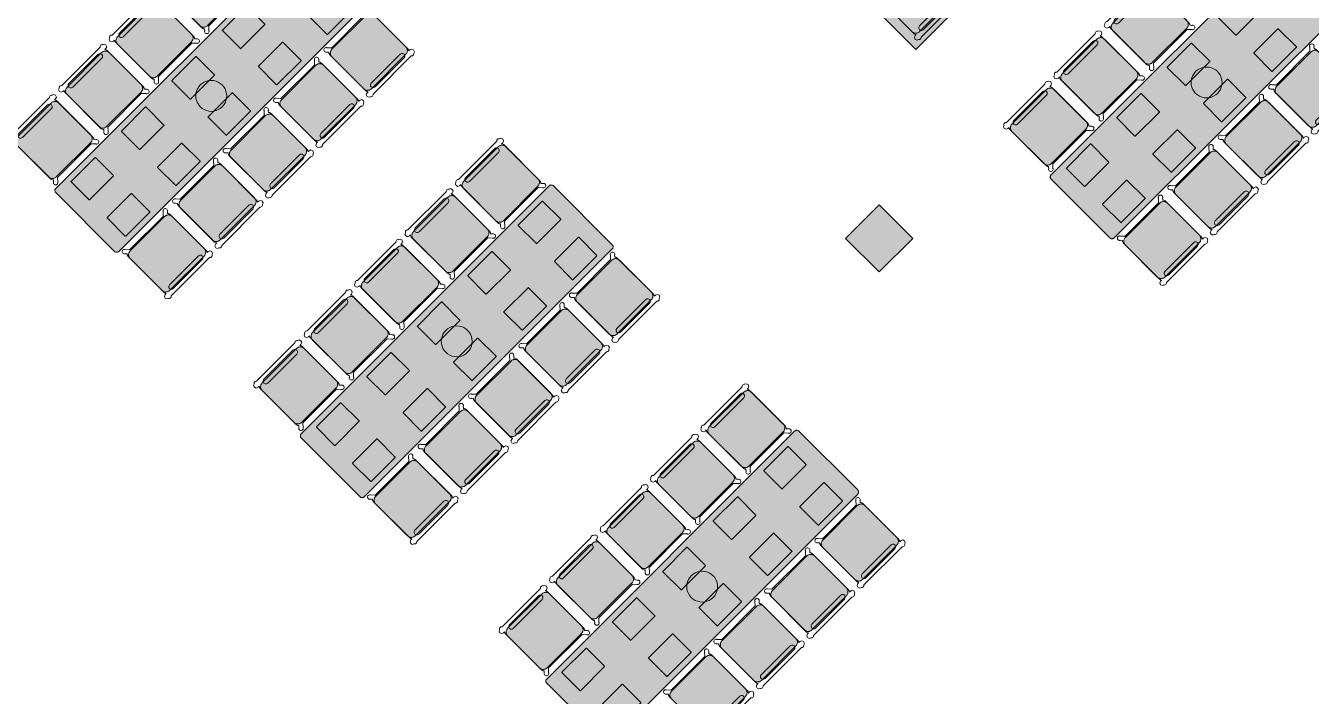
# Model space of a CAD drawing. Extents: x 2172.2 to 2210.6, y 415.3 to 458.1.
# Drawn here: x 2182.26 to 2193.07, y 437.26 to 442.91 of the extents above; entities that cross this region are included whole.
import ezdxf

# ---------------------------------------------------------------- set-up
doc = ezdxf.new("R2010")
doc.units = 0
for name, color, linetype, lineweight in [('AYAA_B2_CHAIRS', 7, 'CONTINUOUS', 18), ('AYAA_B2_COLUMNS', 8, 'CONTINUOUS', 30), ('AYAA_B2_FINE_DETAIL', 8, 'CONTINUOUS', 9), ('AYAA_B2_FLOOR_DECOR', 32, 'CONTINUOUS', 9), ('AYAA_B2_TABLES', 7, 'CONTINUOUS', 18), ('AYAA_B2_WALLS', 7, 'CONTINUOUS', 30)]:
    doc.layers.add(name, color=color, linetype=linetype, lineweight=lineweight)

# ---------------------------------------------------------------- blocks, each defined once
blk = doc.blocks.new('AYAA_B2_ARCHITECTURE')
at = {"layer": 'AYAA_B2_COLUMNS', "true_color": 0xc2b092}
blk.add_hatch(color=256, dxfattribs=at).paths.add_polyline_path([(-0.56358, 7.398936), (-0.28074, 7.116096), (-0.56358, 6.833257), (-0.846388, 7.116131)])
at = {"layer": 'AYAA_B2_COLUMNS', "linetype": 'CONTINUOUS', "lineweight": -2}
blk.add_lwpolyline([(-0.56358, 7.398936), (-0.28074, 7.116096), (-0.56358, 6.833257), (-0.846388, 7.116131)], close=True, dxfattribs=at)
blk = doc.blocks.new('AYAA_B2_FLOOR_DECOR_01')
at = {"true_color": 0xa16b4f}
h = blk.add_hatch(color=256, dxfattribs=at)
h.paths.add_polyline_path([(1.835, 0.99455), (1.835, -0.99455), (-1.835, -0.99455), (-1.835, 0.99455)])
h.paths.add_polyline_path([(1.77995, -0.964714), (1.77995, 0.964713), (-1.77995, 0.964713), (-1.77995, -0.964714)], flags=0)
at = {"true_color": 0x3d3b33}
h = blk.add_hatch(color=256, dxfattribs=at)
h.paths.add_polyline_path([(1.77995, 0.964713), (1.77995, -0.964714), (-1.77995, -0.964714), (-1.77995, 0.964713)])
h.paths.add_polyline_path([(-1.75793, -0.952779), (1.75793, -0.952779), (1.75793, 0.952779), (-1.75793, 0.952779)], flags=0)
at = {"true_color": 0xa16b4f}
h = blk.add_hatch(color=256, dxfattribs=at)
h.paths.add_polyline_path([(1.75793, 0.952779), (1.75793, -0.952779), (-1.75793, -0.952779), (-1.75793, 0.952779)])
h.paths.add_polyline_path([(-1.68086, -0.911008), (1.68086, -0.911008), (1.68086, 0.911008), (-1.68086, 0.911008)], flags=0)
at = {"true_color": 0x3d3b33}
h = blk.add_hatch(color=256, dxfattribs=at)
h.paths.add_polyline_path([(1.68086, -0.911008), (-1.68086, -0.911008), (-1.68086, 0.911008), (1.68086, 0.911008)])
h.paths.add_polyline_path([(-1.65884, -0.899073), (1.65884, -0.899073), (1.65884, 0.899073), (-1.65884, 0.899073)], flags=0)
at = {"true_color": 0xa16b4f}
h = blk.add_hatch(color=256, dxfattribs=at)
h.paths.add_polyline_path([(1.65884, 0.899073), (1.65884, -0.899073), (-1.65884, -0.899073), (-1.65884, 0.899073)])
h.paths.add_polyline_path([(1.2478, 0.845367), (0.89915, 0.696185), (1.2478, 0.547002), (1.59645, 0.696185)], flags=0)
h.paths.add_polyline_path([(0.89915, 0.338147), (1.2478, 0.188964), (1.59645, 0.338147), (1.2478, 0.487329)], flags=0)
h.paths.add_polyline_path([(0.89915, -0.019891), (1.2478, -0.169074), (1.59645, -0.019891), (1.2478, 0.129291)], flags=0)
h.paths.add_polyline_path([(0.89915, -0.377929), (1.2478, -0.527112), (1.59645, -0.377929), (1.2478, -0.228747)], flags=0)
h.paths.add_polyline_path([(0.89915, -0.735967), (1.2478, -0.88515), (1.59645, -0.735967), (1.2478, -0.586785)], flags=0)
h.paths.add_polyline_path([(0.4037, -0.228747), (0.05505, -0.377929), (0.4037, -0.527112), (0.75235, -0.377929)], flags=0)
h.paths.add_polyline_path([(0.75235, 0.696185), (0.4037, 0.845367), (0.05505, 0.696185), (0.4037, 0.547002)], flags=0)
h.paths.add_polyline_path([(0.4037, 0.487329), (0.05505, 0.338147), (0.4037, 0.188964), (0.75235, 0.338147)], flags=0)
h.paths.add_polyline_path([(0.4037, 0.129291), (0.05505, -0.019891), (0.4037, -0.169074), (0.75235, -0.019891)], flags=0)
h.paths.add_polyline_path([(0.4037, -0.586785), (0.05505, -0.735967), (0.4037, -0.88515), (0.75235, -0.735967)], flags=0)
h.paths.add_polyline_path([(-0.4404, 0.547002), (-0.09175, 0.696185), (-0.4404, 0.845367), (-0.78905, 0.696185)], flags=0)
h.paths.add_polyline_path([(-0.4404, 0.188964), (-0.09175, 0.338147), (-0.4404, 0.487329), (-0.78905, 0.338147)], flags=0)
h.paths.add_polyline_path([(-0.78905, -0.019891), (-0.4404, -0.169074), (-0.09175, -0.019891), (-0.4404, 0.129291)], flags=0)
h.paths.add_polyline_path([(-0.78905, -0.377929), (-0.4404, -0.527112), (-0.09175, -0.377929), (-0.4404, -0.228747)], flags=0)
h.paths.add_polyline_path([(-0.78905, -0.735967), (-0.4404, -0.88515), (-0.09175, -0.735967), (-0.4404, -0.586785)], flags=0)
h.paths.add_polyline_path([(-0.93585, 0.696185), (-1.2845, 0.845367), (-1.63315, 0.696185), (-1.2845, 0.547002)], flags=0)
h.paths.add_polyline_path([(-0.93585, 0.338147), (-1.2845, 0.487329), (-1.63315, 0.338147), (-1.2845, 0.188964)], flags=0)
h.paths.add_polyline_path([(-0.93585, -0.019891), (-1.2845, 0.129291), (-1.63315, -0.019891), (-1.2845, -0.169074)], flags=0)
h.paths.add_polyline_path([(-0.93585, -0.377929), (-1.2845, -0.228747), (-1.63315, -0.377929), (-1.2845, -0.527112)], flags=0)
h.paths.add_polyline_path([(-0.93585, -0.735967), (-1.2845, -0.586785), (-1.63315, -0.735967), (-1.2845, -0.88515)], flags=0)
at = {"true_color": 0xe6decc}
h = blk.add_hatch(color=256, dxfattribs=at)
h.paths.add_polyline_path([(-1.63315, 0.696185), (-1.2845, 0.845367), (-0.93585, 0.696185), (-1.2845, 0.547002)])
h.paths.add_polyline_path([(-1.08265, 0.696185), (-1.2845, 0.783705), (-1.48635, 0.696185), (-1.2845, 0.608665)], flags=0)
at = {"true_color": 0x757d5e}
for points in [[(-1.2845, 0.608665), (-1.48635, 0.696185), (-1.2845, 0.783705), (-1.08265, 0.696185)], [(-0.64225, 0.696185), (-0.4404, 0.783705), (-0.23855, 0.696185), (-0.4404, 0.608665)], [(0.20185, 0.696185), (0.4037, 0.783705), (0.60555, 0.696185), (0.4037, 0.608665)], [(1.44965, 0.696185), (1.2478, 0.608665), (1.04595, 0.696185), (1.2478, 0.783705)], [(-1.2845, 0.425667), (-1.08265, 0.338147), (-1.2845, 0.250627), (-1.48635, 0.338147)], [(-0.4404, 0.425667), (-0.23855, 0.338147), (-0.4404, 0.250627), (-0.64225, 0.338147)], [(0.4037, 0.250627), (0.20185, 0.338147), (0.4037, 0.425667), (0.60555, 0.338147)], [(1.2478, 0.250627), (1.04595, 0.338147), (1.2478, 0.425667), (1.44965, 0.338147)], [(-1.2845, -0.107411), (-1.48635, -0.019891), (-1.2845, 0.067629), (-1.08265, -0.019891)], [(-0.64225, -0.019891), (-0.4404, 0.067629), (-0.23855, -0.019891), (-0.4404, -0.107411)], [(0.20185, -0.019891), (0.4037, 0.067629), (0.60555, -0.019891), (0.4037, -0.107411)], [(1.2478, 0.067629), (1.44965, -0.019891), (1.2478, -0.107411), (1.04595, -0.019891)], [(-1.2845, -0.46545), (-1.48635, -0.377929), (-1.2845, -0.290409), (-1.08265, -0.377929)], [(-0.23855, -0.377929), (-0.4404, -0.46545), (-0.64225, -0.377929), (-0.4404, -0.290409)], [(0.60555, -0.377929), (0.4037, -0.46545), (0.20185, -0.377929), (0.4037, -0.290409)], [(1.44965, -0.377929), (1.2478, -0.46545), (1.04595, -0.377929), (1.2478, -0.290409)], [(-1.48635, -0.735967), (-1.2845, -0.648447), (-1.08265, -0.735967), (-1.2845, -0.823488)], [(-0.23855, -0.735967), (-0.4404, -0.823488), (-0.64225, -0.735967), (-0.4404, -0.648447)], [(0.20185, -0.735967), (0.4037, -0.648447), (0.60555, -0.735967), (0.4037, -0.823488)], [(1.04595, -0.735967), (1.2478, -0.648447), (1.44965, -0.735967), (1.2478, -0.823488)]]:
    blk.add_hatch(color=256, dxfattribs=at).paths.add_polyline_path(points)
at = {"true_color": 0xe6decc}
h = blk.add_hatch(color=256, dxfattribs=at)
h.paths.add_polyline_path([(-0.78905, 0.696185), (-0.4404, 0.845367), (-0.09175, 0.696185), (-0.4404, 0.547002)])
h.paths.add_polyline_path([(-0.23855, 0.696185), (-0.4404, 0.783705), (-0.64225, 0.696185), (-0.4404, 0.608665)], flags=0)
h = blk.add_hatch(color=256, dxfattribs=at)
h.paths.add_polyline_path([(0.05505, 0.696185), (0.4037, 0.845367), (0.75235, 0.696185), (0.4037, 0.547002)])
h.paths.add_polyline_path([(0.60555, 0.696185), (0.4037, 0.783705), (0.20185, 0.696185), (0.4037, 0.608665)], flags=0)
h = blk.add_hatch(color=256, dxfattribs=at)
h.paths.add_polyline_path([(0.89915, 0.696185), (1.2478, 0.845367), (1.59645, 0.696185), (1.2478, 0.547002)])
h.paths.add_polyline_path([(1.44965, 0.696185), (1.2478, 0.783705), (1.04595, 0.696185), (1.2478, 0.608665)], flags=0)
h = blk.add_hatch(color=256, dxfattribs=at)
h.paths.add_polyline_path([(-1.2845, 0.188964), (-1.63315, 0.338147), (-1.2845, 0.487329), (-0.93585, 0.338147)])
h.paths.add_polyline_path([(-1.48635, 0.338147), (-1.2845, 0.250627), (-1.08265, 0.338147), (-1.2845, 0.425667)], flags=0)
h = blk.add_hatch(color=256, dxfattribs=at)
h.paths.add_polyline_path([(-0.09175, 0.338147), (-0.4404, 0.188964), (-0.78905, 0.338147), (-0.4404, 0.487329)])
h.paths.add_polyline_path([(-0.23855, 0.338147), (-0.4404, 0.425667), (-0.64225, 0.338147), (-0.4404, 0.250627)], flags=0)
h = blk.add_hatch(color=256, dxfattribs=at)
h.paths.add_polyline_path([(0.05505, 0.338147), (0.4037, 0.487329), (0.75235, 0.338147), (0.4037, 0.188964)])
h.paths.add_polyline_path([(0.4037, 0.250627), (0.60555, 0.338147), (0.4037, 0.425667), (0.20185, 0.338147)], flags=0)
h = blk.add_hatch(color=256, dxfattribs=at)
h.paths.add_polyline_path([(0.89915, 0.338147), (1.2478, 0.487329), (1.59645, 0.338147), (1.2478, 0.188964)])
h.paths.add_polyline_path([(1.2478, 0.250627), (1.44965, 0.338147), (1.2478, 0.425667), (1.04595, 0.338147)], flags=0)
h = blk.add_hatch(color=256, dxfattribs=at)
h.paths.add_polyline_path([(-0.93585, -0.019891), (-1.2845, -0.169074), (-1.63315, -0.019891), (-1.2845, 0.129291)])
h.paths.add_polyline_path([(-1.48635, -0.019891), (-1.2845, -0.107411), (-1.08265, -0.019891), (-1.2845, 0.067629)], flags=0)
h = blk.add_hatch(color=256, dxfattribs=at)
h.paths.add_polyline_path([(-0.09175, -0.019891), (-0.4404, -0.169074), (-0.78905, -0.019891), (-0.4404, 0.129291)])
h.paths.add_polyline_path([(-0.64225, -0.019891), (-0.4404, -0.107411), (-0.23855, -0.019891), (-0.4404, 0.067629)], flags=0)
h = blk.add_hatch(color=256, dxfattribs=at)
h.paths.add_polyline_path([(0.75235, -0.019891), (0.4037, -0.169074), (0.05505, -0.019891), (0.4037, 0.129291)])
h.paths.add_polyline_path([(0.20185, -0.019891), (0.4037, -0.107411), (0.60555, -0.019891), (0.4037, 0.067629)], flags=0)
h = blk.add_hatch(color=256, dxfattribs=at)
h.paths.add_polyline_path([(1.59645, -0.019891), (1.2478, -0.169074), (0.89915, -0.019891), (1.2478, 0.129291)])
h.paths.add_polyline_path([(1.2478, -0.107411), (1.44965, -0.019891), (1.2478, 0.067629), (1.04595, -0.019891)], flags=0)
h = blk.add_hatch(color=256, dxfattribs=at)
h.paths.add_polyline_path([(-1.63315, -0.377929), (-1.2845, -0.228747), (-0.93585, -0.377929), (-1.2845, -0.527112)])
h.paths.add_polyline_path([(-1.2845, -0.46545), (-1.08265, -0.377929), (-1.2845, -0.290409), (-1.48635, -0.377929)], flags=0)
h = blk.add_hatch(color=256, dxfattribs=at)
h.paths.add_polyline_path([(-0.78905, -0.377929), (-0.4404, -0.228747), (-0.09175, -0.377929), (-0.4404, -0.527112)])
h.paths.add_polyline_path([(-0.23855, -0.377929), (-0.4404, -0.290409), (-0.64225, -0.377929), (-0.4404, -0.46545)], flags=0)
h = blk.add_hatch(color=256, dxfattribs=at)
h.paths.add_polyline_path([(0.4037, -0.527112), (0.05505, -0.377929), (0.4037, -0.228747), (0.75235, -0.377929)])
h.paths.add_polyline_path([(0.60555, -0.377929), (0.4037, -0.290409), (0.20185, -0.377929), (0.4037, -0.46545)], flags=0)
h = blk.add_hatch(color=256, dxfattribs=at)
h.paths.add_polyline_path([(0.89915, -0.377929), (1.2478, -0.228747), (1.59645, -0.377929), (1.2478, -0.527112)])
h.paths.add_polyline_path([(1.2478, -0.46545), (1.44965, -0.377929), (1.2478, -0.290409), (1.04595, -0.377929)], flags=0)
h = blk.add_hatch(color=256, dxfattribs=at)
h.paths.add_polyline_path([(-1.63315, -0.735967), (-1.2845, -0.586785), (-0.93585, -0.735967), (-1.2845, -0.88515)])
h.paths.add_polyline_path([(-1.08265, -0.735967), (-1.2845, -0.648447), (-1.48635, -0.735967), (-1.2845, -0.823488)], flags=0)
h = blk.add_hatch(color=256, dxfattribs=at)
h.paths.add_polyline_path([(-0.09175, -0.735967), (-0.4404, -0.88515), (-0.78905, -0.735967), (-0.4404, -0.586785)])
h.paths.add_polyline_path([(-0.23855, -0.735967), (-0.4404, -0.648447), (-0.64225, -0.735967), (-0.4404, -0.823488)], flags=0)
h = blk.add_hatch(color=256, dxfattribs=at)
h.paths.add_polyline_path([(0.05505, -0.735967), (0.4037, -0.586785), (0.75235, -0.735967), (0.4037, -0.88515)])
h.paths.add_polyline_path([(0.60555, -0.735967), (0.4037, -0.648447), (0.20185, -0.735967), (0.4037, -0.823488)], flags=0)
h = blk.add_hatch(color=256, dxfattribs=at)
h.paths.add_polyline_path([(1.59645, -0.735967), (1.2478, -0.88515), (0.89915, -0.735967), (1.2478, -0.586785)])
h.paths.add_polyline_path([(1.44965, -0.735967), (1.2478, -0.648447), (1.04595, -0.735967), (1.2478, -0.823488)], flags=0)
at = {"color": 0, "linetype": 'CONTINUOUS', "lineweight": -2}
blk.add_lwpolyline([(1.835, 0.99455), (1.835, -0.99455), (-1.835, -0.99455), (-1.835, 0.99455)], close=True, dxfattribs=at)
blk = doc.blocks.new('AYAA_B2_DINING_5')
at = {"true_color": 0xefe8d6}
blk.add_hatch(color=256, dxfattribs=at).paths.add_polyline_path([(-1.5, -0.35), (-1.5, 0.35), (-1.499692, 0.353911), (-1.498776, 0.357725), (-1.497275, 0.36135), (-1.495225, 0.364695), (-1.492678, 0.367678), (-1.489695, 0.370225), (-1.48635, 0.372275), (-1.482725, 0.373776), (-1.478911, 0.374692), (-1.475, 0.375), (1.475, 0.375), (1.478911, 0.374692), (1.482725, 0.373776), (1.48635, 0.372275), (1.489695, 0.370225), (1.492678, 0.367678), (1.495225, 0.364695), (1.497275, 0.36135), (1.498776, 0.357725), (1.499692, 0.353911), (1.5, 0.35), (1.5, -0.35), (1.499692, -0.353911), (1.498776, -0.357725), (1.497275, -0.36135), (1.495225, -0.364695), (1.492678, -0.367678), (1.489695, -0.370225), (1.48635, -0.372275), (1.482725, -0.373776), (1.478911, -0.374692), (1.475, -0.375), (-1.475, -0.375), (-1.478911, -0.374692), (-1.482725, -0.373776), (-1.48635, -0.372275), (-1.489695, -0.370225), (-1.492678, -0.367678), (-1.495225, -0.364695), (-1.497275, -0.36135), (-1.498776, -0.357725), (-1.499692, -0.353911)])
at = {"color": 0, "linetype": 'CONTINUOUS', "lineweight": -2}
blk.add_lwpolyline([(-1.5, 0.35), (-1.499692, 0.353911), (-1.498776, 0.357725), (-1.497275, 0.36135), (-1.495225, 0.364695), (-1.492678, 0.367678), (-1.489695, 0.370225), (-1.48635, 0.372275), (-1.482725, 0.373776), (-1.478911, 0.374692), (-1.475, 0.375), (1.475, 0.375), (1.478911, 0.374692), (1.482725, 0.373776), (1.48635, 0.372275), (1.489695, 0.370225), (1.492678, 0.367678), (1.495225, 0.364695), (1.497275, 0.36135), (1.498776, 0.357725), (1.499692, 0.353911), (1.5, 0.35), (1.5, -0.35), (1.499692, -0.353911), (1.498776, -0.357725), (1.497275, -0.36135), (1.495225, -0.364695), (1.492678, -0.367678), (1.489695, -0.370225), (1.48635, -0.372275), (1.482725, -0.373776), (1.478911, -0.374692), (1.475, -0.375), (-1.475, -0.375), (-1.478911, -0.374692), (-1.482725, -0.373776), (-1.48635, -0.372275), (-1.489695, -0.370225), (-1.492678, -0.367678), (-1.495225, -0.364695), (-1.497275, -0.36135), (-1.498776, -0.357725), (-1.499692, -0.353911), (-1.5, -0.35)], close=True, dxfattribs=at)
at = {"layer": 'AYAA_B2_FINE_DETAIL', "linetype": 'CONTINUOUS', "lineweight": -2}
for points in [[(-1.057, 0.325), (-1.056001, 0.324733), (-1.055267, 0.323999), (-1.055, 0.323), (-1.055, 0.107), (-1.055267, 0.106001), (-1.056001, 0.105267), (-1.057, 0.105), (-1.343, 0.105), (-1.343999, 0.105267), (-1.344733, 0.106001), (-1.345, 0.107), (-1.345, 0.323), (-1.344733, 0.323999), (-1.343999, 0.324733), (-1.343, 0.325)], [(-0.745, 0.107), (-0.745, 0.323), (-0.744733, 0.323999), (-0.743999, 0.324733), (-0.743, 0.325), (-0.457, 0.325), (-0.456001, 0.324733), (-0.455267, 0.323999), (-0.455, 0.323), (-0.455, 0.107), (-0.455267, 0.106001), (-0.456001, 0.105267), (-0.457, 0.105), (-0.743, 0.105), (-0.743999, 0.105267), (-0.744733, 0.106001)], [(-0.145, 0.107), (-0.145, 0.323), (-0.144733, 0.323999), (-0.143999, 0.324733), (-0.143, 0.325), (0.143, 0.325), (0.143999, 0.324733), (0.144733, 0.323999), (0.145, 0.323), (0.145, 0.107), (0.144733, 0.106001), (0.143999, 0.105267), (0.143, 0.105), (-0.143, 0.105), (-0.143999, 0.105267), (-0.144733, 0.106001)], [(0.455267, 0.323999), (0.456001, 0.324733), (0.457, 0.325), (0.743, 0.325), (0.743999, 0.324733), (0.744733, 0.323999), (0.745, 0.323), (0.745, 0.107), (0.744733, 0.106001), (0.743999, 0.105267), (0.743, 0.105), (0.457, 0.105), (0.456001, 0.105267), (0.455267, 0.106001), (0.455, 0.107), (0.455, 0.323)], [(1.057, 0.325), (1.343, 0.325), (1.343999, 0.324733), (1.344733, 0.323999), (1.345, 0.323), (1.345, 0.107), (1.344733, 0.106001), (1.343999, 0.105267), (1.343, 0.105), (1.057, 0.105), (1.056001, 0.105267), (1.055267, 0.106001), (1.055, 0.107), (1.055, 0.323), (1.055267, 0.323999), (1.056001, 0.324733)], [(-0.123637, 0.040172), (-0.115831, 0.059019), (-0.105172, 0.076412), (-0.091924, 0.091924), (-0.076412, 0.105172), (-0.059019, 0.115831), (-0.040172, 0.123637), (-0.020336, 0.128399), (0, 0.13), (0.020336, 0.128399), (0.040172, 0.123637), (0.059019, 0.115831), (0.076412, 0.105172), (0.091924, 0.091924), (0.105172, 0.076412), (0.115831, 0.059019), (0.123637, 0.040172), (0.128399, 0.020336), (0.13, 0), (0.128399, -0.020336), (0.123637, -0.040172), (0.115831, -0.059019), (0.105172, -0.076412), (0.091924, -0.091924), (0.076412, -0.105172), (0.059019, -0.115831), (0.040172, -0.123637), (0.020336, -0.128399), (0, -0.13), (-0.020336, -0.128399), (-0.040172, -0.123637), (-0.059019, -0.115831), (-0.076412, -0.105172), (-0.091924, -0.091924), (-0.105172, -0.076412), (-0.115831, -0.059019), (-0.123637, -0.040172), (-0.128399, -0.020336), (-0.13, 0), (-0.128399, 0.020336)], [(-1.056001, -0.105267), (-1.055267, -0.106001), (-1.055, -0.107), (-1.055, -0.323), (-1.055267, -0.323999), (-1.056001, -0.324733), (-1.057, -0.325), (-1.343, -0.325), (-1.343999, -0.324733), (-1.344733, -0.323999), (-1.345, -0.323), (-1.345, -0.107), (-1.344733, -0.106001), (-1.343999, -0.105267), (-1.343, -0.105), (-1.057, -0.105)], [(-0.744733, -0.106001), (-0.743999, -0.105267), (-0.743, -0.105), (-0.457, -0.105), (-0.456001, -0.105267), (-0.455267, -0.106001), (-0.455, -0.107), (-0.455, -0.323), (-0.455267, -0.323999), (-0.456001, -0.324733), (-0.457, -0.325), (-0.743, -0.325), (-0.743999, -0.324733), (-0.744733, -0.323999), (-0.745, -0.323), (-0.745, -0.107)], [(-0.144733, -0.106001), (-0.143999, -0.105267), (-0.143, -0.105), (0.143, -0.105), (0.143999, -0.105267), (0.144733, -0.106001), (0.145, -0.107), (0.145, -0.323), (0.144733, -0.323999), (0.143999, -0.324733), (0.143, -0.325), (-0.143, -0.325), (-0.143999, -0.324733), (-0.144733, -0.323999), (-0.145, -0.323), (-0.145, -0.107)], [(0.457, -0.105), (0.743, -0.105), (0.743999, -0.105267), (0.744733, -0.106001), (0.745, -0.107), (0.745, -0.323), (0.744733, -0.323999), (0.743999, -0.324733), (0.743, -0.325), (0.457, -0.325), (0.456001, -0.324733), (0.455267, -0.323999), (0.455, -0.323), (0.455, -0.107), (0.455267, -0.106001), (0.456001, -0.105267)], [(1.055267, -0.106001), (1.056001, -0.105267), (1.057, -0.105), (1.343, -0.105), (1.343999, -0.105267), (1.344733, -0.106001), (1.345, -0.107), (1.345, -0.323), (1.344733, -0.323999), (1.343999, -0.324733), (1.343, -0.325), (1.057, -0.325), (1.056001, -0.324733), (1.055267, -0.323999), (1.055, -0.323), (1.055, -0.107)]]:
    blk.add_lwpolyline(points, close=True, dxfattribs=at)
blk = doc.blocks.new('AYAA_B2_CHAIR_OLIVE')
at = {"true_color": 0xd7dec3}
blk.add_hatch(color=256, dxfattribs=at).paths.add_polyline_path([(-0.247475, -0.204863), (-0.248872, -0.200013), (-0.249717, -0.195038), (-0.25, -0.19), (-0.25, 0.19), (-0.249717, 0.195038), (-0.248872, 0.200013), (-0.247475, 0.204863), (-0.245544, 0.209525), (-0.243103, 0.213941), (-0.240182, 0.218057), (-0.23682, 0.22182), (-0.233057, 0.225182), (-0.228941, 0.228103), (-0.224525, 0.230544), (-0.219863, 0.232475), (-0.215013, 0.233872), (-0.210038, 0.234717), (-0.205, 0.235), (0.205, 0.235), (0.210038, 0.234717), (0.215013, 0.233872), (0.219863, 0.232475), (0.224525, 0.230544), (0.228941, 0.228103), (0.233057, 0.225182), (0.23682, 0.22182), (0.240182, 0.218057), (0.243103, 0.213941), (0.245544, 0.209525), (0.247475, 0.204863), (0.248872, 0.200013), (0.249717, 0.195038), (0.25, 0.19), (0.25, -0.19), (0.249717, -0.195038), (0.248872, -0.200013), (0.247475, -0.204863), (0.245544, -0.209525), (0.243103, -0.213941), (0.240182, -0.218057), (0.23682, -0.22182), (0.233057, -0.225182), (0.228941, -0.228103), (0.224525, -0.230544), (0.219863, -0.232475), (0.215013, -0.233872), (0.210038, -0.234717), (0.205, -0.235), (-0.205, -0.235), (-0.210038, -0.234717), (-0.215013, -0.233872), (-0.219863, -0.232475), (-0.224525, -0.230544), (-0.228941, -0.228103), (-0.233057, -0.225182), (-0.23682, -0.22182), (-0.240182, -0.218057), (-0.243103, -0.213941), (-0.245544, -0.209525)])
at = {"color": 0, "linetype": 'CONTINUOUS', "lineweight": -2}
for points in [[(-0.255, -0.233), (-0.242972, -0.233), (-0.245992, -0.22998), (-0.25, -0.215), (-0.25, 0.215), (-0.245992, 0.22998), (-0.240149, 0.235823), (-0.252556, 0.249383), (-0.254118, 0.250179), (-0.258321, 0.254382), (-0.26102, 0.259679), (-0.26195, 0.26555), (-0.26102, 0.271421), (-0.258321, 0.276718), (-0.254118, 0.280921), (-0.248821, 0.28362), (-0.24295, 0.28455), (-0.237079, 0.28362), (-0.231782, 0.280921), (-0.227579, 0.276718), (-0.22608, 0.273776), (-0.20172, 0.24715), (-0.200943, 0.245), (0.200943, 0.245), (0.20172, 0.24715), (0.22608, 0.273776), (0.227579, 0.276718), (0.231782, 0.280921), (0.237079, 0.28362), (0.24295, 0.28455), (0.248821, 0.28362), (0.254118, 0.280921), (0.258321, 0.276718), (0.26102, 0.271421), (0.26195, 0.26555), (0.26102, 0.259679), (0.258321, 0.254382), (0.254118, 0.250179), (0.252556, 0.249383), (0.240149, 0.235823), (0.245992, 0.22998), (0.25, 0.215), (0.25, -0.215), (0.245992, -0.22998), (0.242972, -0.233), (0.255, -0.233), (0.270556, -0.239444), (0.277, -0.255), (0.270556, -0.270556), (0.259027, -0.275332), (0.258321, -0.276718), (0.254118, -0.280921), (0.248821, -0.28362), (0.24295, -0.28455), (0.237079, -0.28362), (0.231782, -0.280921), (0.227861, -0.277), (-0.227861, -0.277), (-0.231782, -0.280921), (-0.237079, -0.28362), (-0.24295, -0.28455), (-0.248821, -0.28362), (-0.254118, -0.280921), (-0.258321, -0.276718), (-0.259027, -0.275332), (-0.270556, -0.270556), (-0.277, -0.255), (-0.270556, -0.239444)], [(-0.247475, -0.204863), (-0.248872, -0.200013), (-0.249717, -0.195038), (-0.25, -0.19), (-0.25, 0.19), (-0.249717, 0.195038), (-0.248872, 0.200013), (-0.247475, 0.204863), (-0.245544, 0.209525), (-0.243103, 0.213941), (-0.240182, 0.218057), (-0.23682, 0.22182), (-0.233057, 0.225182), (-0.228941, 0.228103), (-0.224525, 0.230544), (-0.219863, 0.232475), (-0.215013, 0.233872), (-0.210038, 0.234717), (-0.205, 0.235), (0.205, 0.235), (0.210038, 0.234717), (0.215013, 0.233872), (0.219863, 0.232475), (0.224525, 0.230544), (0.228941, 0.228103), (0.233057, 0.225182), (0.23682, 0.22182), (0.240182, 0.218057), (0.243103, 0.213941), (0.245544, 0.209525), (0.247475, 0.204863), (0.248872, 0.200013), (0.249717, 0.195038), (0.25, 0.19), (0.25, -0.19), (0.249717, -0.195038), (0.248872, -0.200013), (0.247475, -0.204863), (0.245544, -0.209525), (0.243103, -0.213941), (0.240182, -0.218057), (0.23682, -0.22182), (0.233057, -0.225182), (0.228941, -0.228103), (0.224525, -0.230544), (0.219863, -0.232475), (0.215013, -0.233872), (0.210038, -0.234717), (0.205, -0.235), (-0.205, -0.235), (-0.210038, -0.234717), (-0.215013, -0.233872), (-0.219863, -0.232475), (-0.224525, -0.230544), (-0.228941, -0.228103), (-0.233057, -0.225182), (-0.23682, -0.22182), (-0.240182, -0.218057), (-0.243103, -0.213941), (-0.245544, -0.209525)], [(-0.183735, -0.203506), (-0.1725, -0.2005), (0.1725, -0.2005), (0.183735, -0.203506), (0.191994, -0.211765), (0.195, -0.223), (0.191994, -0.234235), (0.183735, -0.242494), (0.1725, -0.2455), (-0.1725, -0.2455), (-0.183735, -0.242494), (-0.191994, -0.234235), (-0.195, -0.223), (-0.191994, -0.211765)]]:
    blk.add_lwpolyline(points, close=True, dxfattribs=at)
blk = doc.blocks.new('AYAA_B2_CHAIR_IVORY')
at = {"true_color": 0xeee6d3}
blk.add_hatch(color=256, dxfattribs=at).paths.add_polyline_path([(-0.247475, -0.204863), (-0.248872, -0.200013), (-0.249717, -0.195038), (-0.25, -0.19), (-0.25, 0.19), (-0.249717, 0.195038), (-0.248872, 0.200013), (-0.247475, 0.204863), (-0.245544, 0.209525), (-0.243103, 0.213941), (-0.240182, 0.218057), (-0.23682, 0.22182), (-0.233057, 0.225182), (-0.228941, 0.228103), (-0.224525, 0.230544), (-0.219863, 0.232475), (-0.215013, 0.233872), (-0.210038, 0.234717), (-0.205, 0.235), (0.205, 0.235), (0.210038, 0.234717), (0.215013, 0.233872), (0.219863, 0.232475), (0.224525, 0.230544), (0.228941, 0.228103), (0.233057, 0.225182), (0.23682, 0.22182), (0.240182, 0.218057), (0.243103, 0.213941), (0.245544, 0.209525), (0.247475, 0.204863), (0.248872, 0.200013), (0.249717, 0.195038), (0.25, 0.19), (0.25, -0.19), (0.249717, -0.195038), (0.248872, -0.200013), (0.247475, -0.204863), (0.245544, -0.209525), (0.243103, -0.213941), (0.240182, -0.218057), (0.23682, -0.22182), (0.233057, -0.225182), (0.228941, -0.228103), (0.224525, -0.230544), (0.219863, -0.232475), (0.215013, -0.233872), (0.210038, -0.234717), (0.205, -0.235), (-0.205, -0.235), (-0.210038, -0.234717), (-0.215013, -0.233872), (-0.219863, -0.232475), (-0.224525, -0.230544), (-0.228941, -0.228103), (-0.233057, -0.225182), (-0.23682, -0.22182), (-0.240182, -0.218057), (-0.243103, -0.213941), (-0.245544, -0.209525)])
at = {"color": 0, "linetype": 'CONTINUOUS', "lineweight": -2}
for points in [[(-0.255, -0.233), (-0.242972, -0.233), (-0.245992, -0.22998), (-0.25, -0.215), (-0.25, 0.215), (-0.245992, 0.22998), (-0.240149, 0.235823), (-0.252556, 0.249383), (-0.254118, 0.250179), (-0.258321, 0.254382), (-0.26102, 0.259679), (-0.26195, 0.26555), (-0.26102, 0.271421), (-0.258321, 0.276718), (-0.254118, 0.280921), (-0.248821, 0.28362), (-0.24295, 0.28455), (-0.237079, 0.28362), (-0.231782, 0.280921), (-0.227579, 0.276718), (-0.22608, 0.273776), (-0.20172, 0.24715), (-0.200943, 0.245), (0.200943, 0.245), (0.20172, 0.24715), (0.22608, 0.273776), (0.227579, 0.276718), (0.231782, 0.280921), (0.237079, 0.28362), (0.24295, 0.28455), (0.248821, 0.28362), (0.254118, 0.280921), (0.258321, 0.276718), (0.26102, 0.271421), (0.26195, 0.26555), (0.26102, 0.259679), (0.258321, 0.254382), (0.254118, 0.250179), (0.252556, 0.249383), (0.240149, 0.235823), (0.245992, 0.22998), (0.25, 0.215), (0.25, -0.215), (0.245992, -0.22998), (0.242972, -0.233), (0.255, -0.233), (0.270556, -0.239444), (0.277, -0.255), (0.270556, -0.270556), (0.259027, -0.275332), (0.258321, -0.276718), (0.254118, -0.280921), (0.248821, -0.28362), (0.24295, -0.28455), (0.237079, -0.28362), (0.231782, -0.280921), (0.227861, -0.277), (-0.227861, -0.277), (-0.231782, -0.280921), (-0.237079, -0.28362), (-0.24295, -0.28455), (-0.248821, -0.28362), (-0.254118, -0.280921), (-0.258321, -0.276718), (-0.259027, -0.275332), (-0.270556, -0.270556), (-0.277, -0.255), (-0.270556, -0.239444)], [(-0.247475, -0.204863), (-0.248872, -0.200013), (-0.249717, -0.195038), (-0.25, -0.19), (-0.25, 0.19), (-0.249717, 0.195038), (-0.248872, 0.200013), (-0.247475, 0.204863), (-0.245544, 0.209525), (-0.243103, 0.213941), (-0.240182, 0.218057), (-0.23682, 0.22182), (-0.233057, 0.225182), (-0.228941, 0.228103), (-0.224525, 0.230544), (-0.219863, 0.232475), (-0.215013, 0.233872), (-0.210038, 0.234717), (-0.205, 0.235), (0.205, 0.235), (0.210038, 0.234717), (0.215013, 0.233872), (0.219863, 0.232475), (0.224525, 0.230544), (0.228941, 0.228103), (0.233057, 0.225182), (0.23682, 0.22182), (0.240182, 0.218057), (0.243103, 0.213941), (0.245544, 0.209525), (0.247475, 0.204863), (0.248872, 0.200013), (0.249717, 0.195038), (0.25, 0.19), (0.25, -0.19), (0.249717, -0.195038), (0.248872, -0.200013), (0.247475, -0.204863), (0.245544, -0.209525), (0.243103, -0.213941), (0.240182, -0.218057), (0.23682, -0.22182), (0.233057, -0.225182), (0.228941, -0.228103), (0.224525, -0.230544), (0.219863, -0.232475), (0.215013, -0.233872), (0.210038, -0.234717), (0.205, -0.235), (-0.205, -0.235), (-0.210038, -0.234717), (-0.215013, -0.233872), (-0.219863, -0.232475), (-0.224525, -0.230544), (-0.228941, -0.228103), (-0.233057, -0.225182), (-0.23682, -0.22182), (-0.240182, -0.218057), (-0.243103, -0.213941), (-0.245544, -0.209525)], [(-0.183735, -0.203506), (-0.1725, -0.2005), (0.1725, -0.2005), (0.183735, -0.203506), (0.191994, -0.211765), (0.195, -0.223), (0.191994, -0.234235), (0.183735, -0.242494), (0.1725, -0.2455), (-0.1725, -0.2455), (-0.183735, -0.242494), (-0.191994, -0.234235), (-0.195, -0.223), (-0.191994, -0.211765)]]:
    blk.add_lwpolyline(points, close=True, dxfattribs=at)

msp = doc.modelspace()

# ---------------------------------------------------------------- block references
at = {"layer": 'AYAA_B2_CHAIRS', "linetype": 'CONTINUOUS'}
for name, p, xscale, yscale, rotation in [('AYAA_B2_CHAIR_OLIVE', (2183.765, 443.217), 0.9999999407388813, -0.9999999407388812, 44.999997585163314), ('AYAA_B2_CHAIR_IVORY', (2189.755, 443.167), 0.999999898592032, -0.9999998985920319, -135), ('AYAA_B2_CHAIR_IVORY', (2191.713, 442.906), 0.9999999407388813, -0.9999999407388812, 44.999997585163314), ('AYAA_B2_CHAIR_OLIVE', (2183.341, 442.792), 0.9999999407388813, -0.9999999407388812, 44.999997585163314), ('AYAA_B2_CHAIR_OLIVE', (2185.144, 442.686), 0.999999898592032, -0.9999998985920319, -135), ('AYAA_B2_CHAIR_IVORY', (2191.289, 442.481), 0.9999999407388813, -0.9999999407388812, 44.999997585163314), ('AYAA_B2_CHAIR_OLIVE', (2182.917, 442.368), 0.9999999407388813, -0.9999999407388812, 44.999997585163314), ('AYAA_B2_CHAIR_IVORY', (2193.092, 442.375), 0.999999898592032, -0.9999998985920319, -135), ('AYAA_B2_CHAIR_OLIVE', (2184.72, 442.262), 0.999999898592032, -0.9999998985920319, -135), ('AYAA_B2_CHAIR_IVORY', (2190.865, 442.057), 0.9999999407388813, -0.9999999407388812, 44.999997585163314), ('AYAA_B2_CHAIR_OLIVE', (2182.493, 441.944), 0.9999999407388813, -0.9999999407388812, 44.999997585163314), ('AYAA_B2_CHAIR_IVORY', (2192.668, 441.951), 0.999999898592032, -0.9999998985920319, -135), ('AYAA_B2_CHAIR_OLIVE', (2184.296, 441.838), 0.999999898592032, -0.9999998985920319, -135), ('AYAA_B2_CHAIR_OLIVE', (2186.254, 441.576), 0.9999999407388813, -0.9999999407388812, 44.999997585163314), ('AYAA_B2_CHAIR_IVORY', (2192.244, 441.527), 0.999999898592032, -0.9999998985920319, -135), ('AYAA_B2_CHAIR_OLIVE', (2183.871, 441.414), 0.999999898592032, -0.9999998985920319, -135), ('AYAA_B2_CHAIR_OLIVE', (2185.83, 441.152), 0.9999999407388813, -0.9999999407388812, 44.999997585163314), ('AYAA_B2_CHAIR_IVORY', (2191.819, 441.102), 0.999999898592032, -0.9999998985920319, -135), ('AYAA_B2_CHAIR_OLIVE', (2183.447, 440.989), 0.999999898592032, -0.9999998985920319, -135), ('AYAA_B2_CHAIR_OLIVE', (2185.406, 440.728), 0.9999999407388813, -0.9999999407388812, 44.999997585163314), ('AYAA_B2_CHAIR_OLIVE', (2187.209, 440.622), 0.999999898592032, -0.9999998985920319, -135), ('AYAA_B2_CHAIR_OLIVE', (2184.982, 440.303), 0.9999999407388813, -0.9999999407388812, 44.999997585163314), ('AYAA_B2_CHAIR_OLIVE', (2186.785, 440.197), 0.999999898592032, -0.9999998985920319, -135), ('AYAA_B2_CHAIR_OLIVE', (2184.557, 439.879), 0.9999999407388813, -0.9999999407388812, 44.999997585163314), ('AYAA_B2_CHAIR_OLIVE', (2186.361, 439.773), 0.999999898592032, -0.9999998985920319, -135), ('AYAA_B2_CHAIR_OLIVE', (2188.319, 439.511), 0.9999999407388813, -0.9999999407388812, 44.999997585163314), ('AYAA_B2_CHAIR_OLIVE', (2185.936, 439.349), 0.999999898592032, -0.9999998985920319, -135), ('AYAA_B2_CHAIR_OLIVE', (2187.895, 439.087), 0.9999999407388813, -0.9999999407388812, 44.999997585163314), ('AYAA_B2_CHAIR_OLIVE', (2185.512, 438.924), 0.999999898592032, -0.9999998985920319, -135), ('AYAA_B2_CHAIR_OLIVE', (2187.471, 438.663), 0.9999999407388813, -0.9999999407388812, 44.999997585163314), ('AYAA_B2_CHAIR_OLIVE', (2189.274, 438.557), 0.999999898592032, -0.9999998985920319, -135), ('AYAA_B2_CHAIR_OLIVE', (2187.046, 438.239), 0.9999999407388813, -0.9999999407388812, 44.999997585163314), ('AYAA_B2_CHAIR_OLIVE', (2188.85, 438.133), 0.999999898592032, -0.9999998985920319, -135), ('AYAA_B2_CHAIR_OLIVE', (2186.622, 437.814), 0.9999999407388813, -0.9999999407388812, 44.999997585163314), ('AYAA_B2_CHAIR_OLIVE', (2188.425, 437.708), 0.999999898592032, -0.9999998985920319, -135), ('AYAA_B2_CHAIR_OLIVE', (2188.001, 437.284), 0.999999898592032, -0.9999998985920319, -135)]:
    msp.add_blockref(name, p, dxfattribs=dict(at, xscale=xscale, yscale=yscale, rotation=rotation))
at = {"layer": 'AYAA_B2_FLOOR_DECOR', "linetype": 'CONTINUOUS', "yscale": -1, "rotation": 44.99999758516332}
msp.add_blockref('AYAA_B2_FLOOR_DECOR_01', (2190.338, 444.705), dxfattribs=at)
at = {"layer": 'AYAA_B2_TABLES', "linetype": 'CONTINUOUS', "xscale": 0.9999999407388813, "yscale": -0.9999999407388812, "rotation": 44.999997585163314}
for p in [(2192.191, 442.428), (2183.818, 442.315), (2185.883, 440.25), (2187.948, 438.186)]:
    msp.add_blockref('AYAA_B2_DINING_5', p, dxfattribs=at)
at = {"layer": 'AYAA_B2_WALLS'}
msp.add_blockref('AYAA_B2_ARCHITECTURE', (2190, 434), dxfattribs=at)

doc.saveas('drawing.dxf')
